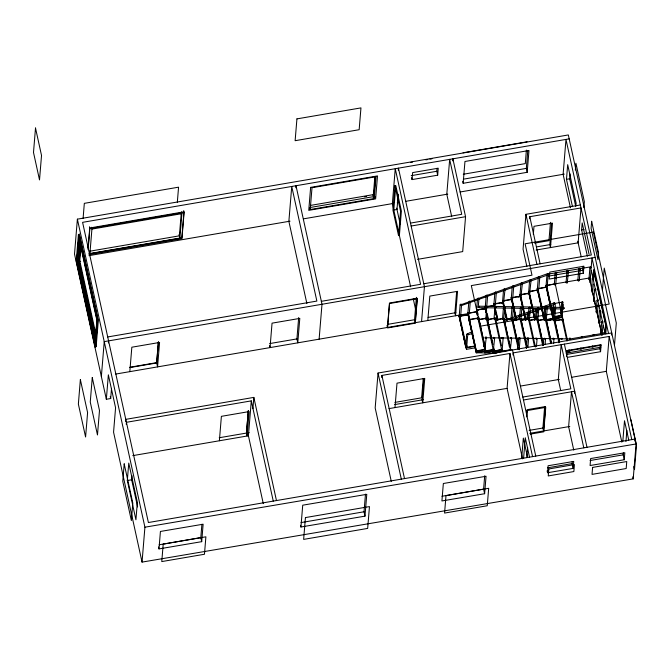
<?xml version="1.0" encoding="UTF-8"?>
<svg xmlns="http://www.w3.org/2000/svg" width="670" height="670" viewBox="0 0 670 670"><rect width="100%" height="100%" fill="white"/><g stroke="black" fill="none" stroke-linecap="round" stroke-linejoin="round"><path stroke-width="1" d="M548.169 273.419L548.412 274.817L548.395 274.156M461.58 304.842L460.617 316.541L459.905 317.144L459.168 316.483L460.131 304.85C461.538 302.564 461.89 307.111 460.131 304.85M466.722 345.494C468.364 346.75 464.511 347.135 466.052 345.486M465.658 346.08L466.697 334.129L467.476 333.786L468.003 334.899L472.945 333.158M467.861 313.476C469.092 311.081 469.787 315.587 467.861 313.476L468.74 302.748M469.31 313.476L470.265 301.776C468.481 299.498 468.832 304.063 470.265 301.776M477.944 310.109C478.346 311.986 475.147 310.16 477.333 309.682M477.501 298.711C479 296.442 479.159 300.964 477.501 298.711L476.546 310.344M485.239 307.279L485.976 307.94L486.688 307.279M486.194 295.646C487.609 293.359 487.986 297.916 486.194 295.646L485.315 306.307M486.596 318.233L486.897 319.129L485.851 319.364L486.487 307.178C487.308 309.255 488.891 305.813 486.705 306.701M484.301 348.794L483.832 349.673L484.779 350.05L486.194 337.797C484.41 335.519 484.762 340.084 486.194 337.797M496.336 292.572C494.862 294.867 494.644 290.286 496.336 292.572L495.373 304.214C495.13 305.863 492.852 303.929 494.569 303.552M494.016 318.995C495.239 316.6 495.942 321.106 494.016 318.995L494.971 307.304C496.554 305.017 496.52 309.632 494.971 307.237M493.614 337.32L494.678 337.915L493.329 350.15L492.324 349.79L492.785 348.911M495.373 304.272L494.778 303.56M494.678 337.981L493.966 338.584L493.237 338.04M502.617 301.148L503.58 289.381L504.351 288.845L505.021 289.448L503.673 301.734L502.668 301.383L503.137 300.503M503.538 307.103L504.384 306.785L504.912 307.421L503.564 319.649L502.55 319.297L503.019 318.418M503.572 289.507L504.309 290.177L505.021 289.507M502.5 319.062L503.463 307.363M501.796 337.722L502.567 337.387L503.162 338.04L502.207 349.673C501.872 351.415 499.703 349.238 501.47 349.011M504.066 301.207L503.538 300.503M503.162 338.04L502.517 338.702L501.713 338.04M503.949 319.121L503.564 318.476M504.904 307.488L504.192 308.091L503.463 307.488M513.714 286.442C512.558 288.653 511.746 284.39 513.706 286.375L512.751 298.142L512.039 298.745L511.302 298.075L512.181 287.413M512.064 307.17L512.868 306.91L513.396 307.547L512.424 319.305L511.922 319.816L511.017 319.356L511.57 318.526M511.512 319.171L510.774 318.443L510.071 319.23M511.645 338.157C510.523 340.385 509.627 336.089 511.645 338.099L510.239 350.418L509.267 349.974L509.761 349.154M512.433 319.238L512.048 318.593M513.396 307.605L512.684 308.208L511.955 307.664M519.987 295.009L520.95 283.309L521.729 282.715L522.399 283.368L521.051 295.604L520.046 295.244L520.506 294.365M519.476 319.305C520.883 317.01 521.26 321.575 519.476 319.305L520.431 307.664M518.731 338.023C520.674 336.382 519.886 340.502 518.681 338.283L517.809 348.953M522.399 283.435L521.687 284.038L520.95 283.435M520.925 319.297L521.88 307.664L520.649 307.187M526.955 318.786L527.449 312.84L528.019 312.312L528.873 312.848L528.647 315.88M531.084 280.303C529.643 282.598 529.35 278.025 531.084 280.303L529.736 292.539L528.731 292.179L529.2 291.299M529.082 307.354L529.911 307.17L530.364 307.79L529.409 319.481L528.697 320.084L527.96 319.423L528.915 307.79M528.881 313.032L528.169 313.635L527.441 313.032M530.129 292.003L529.601 291.299M527.29 338.032C529.141 336.7 528.58 340.41 527.198 338.584M530.364 307.79L529.719 308.451L528.931 307.907M536.126 309.9C537.6 307.63 537.834 312.17 536.126 309.9L535.33 319.598M539.777 277.238L538.814 288.938L538.102 289.541L537.365 288.87L538.328 277.238C539.869 274.951 539.945 279.591 538.328 277.179M538.856 307.907L537.893 319.607L537.181 320.21L536.444 319.548L537.399 307.907C538.278 310.051 539.719 306.173 537.457 307.656M536.469 346.281L537.106 338.526L535.925 337.998M545.037 318.995L543.94 318.769L544.375 317.831M545.832 307.848L546.661 307.388L547.256 308.041L546.301 319.682C546.058 321.332 543.78 319.397 545.497 319.021M548.211 273.419L547.239 286.333L546.176 286.157L546.452 285.211M545.807 307.982L546.477 308.703L547.256 308.041M545.112 344.464L545.589 338.584L544.308 338.216M546.301 319.741L545.707 319.029M548.462 274.172C546.837 276.383 546.921 271.978 548.462 274.105M553.78 315.88L552.666 315.754L553.068 314.758M552.549 315.403L553.504 303.77C555.154 300.989 555.899 307.471 554.634 307.647M554.308 284.541C555.765 282.263 556.025 286.793 554.308 284.541L555.263 272.841L555.974 272.238L556.711 272.899L555.757 284.532M554.953 303.828L554.241 304.431L553.504 303.828M553.998 338.786L553.286 339.447L552.549 338.719L553.261 338.116L553.981 338.66L553.596 343.626M554.299 307.865L555.137 307.538L555.664 308.175L554.316 320.411L553.311 320.051L553.772 319.171M556.711 272.966L556 273.569L555.271 272.966M555.664 308.242L554.953 308.845L554.216 308.242L553.244 320.268M563.009 304.297L562.205 314.121L561.36 314.649L560.765 313.996L561.72 302.354C563.269 300.076 563.319 304.683 561.72 302.296M560.949 338.92C561.812 341.047 563.286 337.203 561.008 338.66M566.075 282.522L567.029 270.822L567.817 270.219L568.478 270.881L567.256 283.041L566.192 282.874L566.468 281.919M567.524 282.581L567.138 281.936M568.478 270.948L567.766 271.551L567.038 270.948M580.245 268.863L579.29 280.562L578.579 281.166L577.841 280.495L578.796 268.863C580.346 266.568 580.396 271.224 578.796 268.804M591.107 270.663L590.002 279.985L588.989 279.633L589.458 278.753M589.893 267.757C591.308 265.504 591.644 269.909 589.902 267.824L588.938 279.39M590.387 279.457L589.935 278.779M592.439 289.666L592.598 290.638L591.518 290.671L592.272 278.578C593.746 276.3 593.938 280.831 592.272 278.578M594.608 300.394C596.576 301.986 592.255 301.827 594.206 300.386M594.642 289.398C596.116 287.12 596.359 291.659 594.642 289.398L593.687 301.031M598.143 304.088L597.498 311.977L596.987 312.488L596.082 312.027L596.635 311.19M597.012 300.21C598.419 297.957 598.771 302.363 597.02 300.277L596.057 311.852M597.506 311.91L597.121 311.265M600.831 311.031L599.876 322.731L599.164 323.334L598.427 322.664L599.382 311.031C600.856 308.753 601.065 313.284 599.382 311.031M601.752 321.851C603.226 319.573 603.452 324.113 601.752 321.851L600.797 333.484M569.391 339.238L570.639 339.481L570.019 338.308L570.111 339.564L569.969 338.183L570.003 338.903M106.346 399.27L108.356 374.832L115.575 407.77L113.565 432.2L142.048 562.105L633.2 478.866L636.073 443.959L568.327 134.946L77.385 219.157L74.512 254.064L106.346 399.27L110.692 398.524L111.522 388.34M76.757 262.02L78.767 237.59L96.899 320.302L94.889 344.732L76.757 262.02L80.685 261.35M76.899 261.317L78.901 236.887L79.655 236.761L97.787 319.464L95.776 343.903L95.031 344.028L76.899 261.317L77.645 261.191L79.655 236.761M78.96 237.951L79.295 233.922L98.289 320.562L96.137 346.733L95.467 343.677M95.366 338.677L78.356 261.074L80.032 240.706M80.576 242.624L79.068 260.948L95.994 338.183M79.211 261.602L80.718 243.277M83.088 218.445L84.328 203.345L178.563 187.181L177.324 202.281M96.12 335.368L79.78 260.823L80.953 246.577M88.072 248.134L89.73 227.993L183.965 211.829L181.813 238.009L88.599 253.997M88.122 249.726L89.864 228.579L89.462 226.778M181.495 211.854L181.888 213.655L179.887 238.093L89.914 253.52L91.924 229.09L91.53 227.281M95.031 344.028L97.041 319.598L97.787 319.464M101.363 376.523L104.235 341.625L595.178 257.406M108.406 342.931L108.573 340.879M125.617 421.405L125.792 419.353L253.838 397.394L276.459 500.557M129.821 371.641L131.831 347.211L159.577 342.454L157.567 366.884L156.705 362.964L158.463 341.583M126.261 424.353L126.437 422.301L251.284 400.878L273.26 501.11M127.317 480.524L128.757 463.079L137.358 502.316L135.926 519.769L127.317 480.524L131.663 479.787L131.998 475.675M158.313 342.286L156.638 362.646L129.921 367.235M142.048 562.105L144.913 527.198L77.385 219.157M181.227 213.437L179.384 235.832L89.42 251.267M183.706 210.614L184.099 212.415L181.947 238.595L89.755 254.407M158.991 548.906L160.423 531.452L203.127 524.216L201.695 541.67L158.991 548.906L158.555 546.929M201.695 541.67L200.807 537.625L201.905 524.283M219.383 440.768L221.385 416.338L249.131 411.573L247.121 436.011L246.476 433.063L248.319 410.668M246.451 432.954L248.294 410.559M263.285 503.614L248.419 435.785L251.284 400.878M252.917 408.683L253.838 397.394M295.839 187.784L296.006 185.724L321.994 304.264L319.121 339.171M298.678 317.53L296.919 338.911L297.781 342.831L299.791 318.401L272.045 323.158L270.035 347.588L269.608 345.628M310.218 209.526L312.011 187.717L376.038 176.729L374.245 198.546L310.218 209.526L309.791 207.566L373.818 196.586L375.443 176.846M300.93 527.005L302.723 505.188L366.775 494.334L364.983 516.143L300.93 527.005L300.554 525.305M374.245 198.546L373.383 194.618L374.84 176.964M364.983 516.143L364.028 511.78L365.477 494.117M611.568 335L611.735 332.948L378.048 373.031L375.175 407.938L391.28 481.395M398.281 170.205L398.449 168.153L424.437 286.693L421.564 321.6M381.724 377.478L381.892 375.426L509.945 353.459L532.566 456.63M398.24 194.208L396.992 209.484L393.784 210.028L395.794 185.598L401.389 211.1L399.379 235.539M412.067 179.585L412.636 172.6L438.247 168.212L437.678 175.188L412.067 179.585L411.631 177.625M394.99 407.586L397 383.156L424.747 378.399L422.736 402.829L422.092 399.889L423.85 378.508M416.38 297.354L414.546 319.749L415.191 322.697L417.192 298.259L389.454 303.016L387.444 327.454L387.009 325.494M437.678 175.188L436.815 171.269L437.058 168.279M427.812 320.528L429.813 296.098L457.56 291.333L455.55 315.771L454.905 312.823L456.664 291.45M423.231 378.475L421.639 397.812L394.923 402.394M452.702 160.875L452.87 158.815L465.558 216.695L462.694 251.602L417.51 259.357M463.163 183.295L464.955 161.478L528.982 150.499L527.19 172.307L463.163 183.295L462.736 181.327M475.181 346.273L465.935 347.864L459.076 316.123L468.33 314.531L476.303 351.18L504.393 351.624M467.769 313.049L474.62 344.79L467.735 313.401L477.015 311.466M465.935 347.864L459.076 316.123M465.96 347.512L475.206 345.929L475.047 347.872L466.513 349.338L467.601 336.106M484.695 345.192L478.698 317.856L469.452 319.439L469.293 321.391L476.177 352.78L496.981 353.107M477.534 315.394L476.454 309.984L485.708 308.401L486.588 312.798M477.677 314.85L477.141 310.21L478.028 314.264M478.213 307.522C477.685 304.884 480.926 308.234 478.213 307.522L478.958 298.711M476.303 351.18L485.557 349.598L478.698 317.856M469.452 319.439L476.337 350.837L476.177 352.78L493.983 349.732L493.564 347.353M485.708 308.401L476.429 310.336M486.763 306.307L487.643 295.646M484.845 349.715L484.603 352.914L502.433 349.514L493.187 351.097L492.743 349.07M485.557 349.598L485.139 347.219M494.251 306.224L493.832 303.853L503.078 302.262L504.183 307.672M493.924 304.214L494.803 293.544M495.272 309.724L494.519 304.079L494.963 306.106M486.303 319.707L495.549 318.116L487.224 319.892M493.271 349.849L493.028 353.048L510.833 349.991L503.974 318.25M484.619 493.723L486.052 476.269L443.347 483.506L441.915 500.959L484.619 493.723L483.606 489.117L484.703 475.767M503.823 307.203L502.525 300.78L511.771 299.197L516.21 319.448M501.562 351.583L501.696 349.983L494.812 318.593M516.067 320.344L511.21 297.715L520.456 296.132L525.556 319.766M516.202 319.791L511.771 299.197M510.984 319.18L511.947 307.547M526.394 150.105L525.288 163.614L463.288 174.25M522.533 458.85L507.081 388.366L509.945 353.459M527.19 172.307L526.327 168.388L527.784 150.725M512.977 354.966L513.153 352.906L609.181 336.441L631.793 439.604M580.362 204.978L525.933 214.316L523.069 249.223L526.871 266.576M525.422 320.31L519.903 294.649L529.149 293.058L532.918 310.277M520.456 296.132L511.185 298.066M527.014 347.219L520.825 318.518L512.609 319.925M529.618 218.763L529.786 216.712L581.007 207.926L578.135 242.825L536.134 250.036M519.258 348.944L520.138 338.283M534.777 320.285L528.588 291.576L537.834 289.993L544.266 319.707M533.32 234.458L533.99 226.309L552.482 223.144L550.472 247.573L549.827 244.634L551.586 223.252M528.68 291.944L529.56 281.274M534.911 319.732L529.149 293.058M526.369 348.099L527.173 338.409M529.409 319.423L529.25 318.644L535.472 347.001M527.901 347.127L528.622 338.4M521.654 458.473L523.329 438.113L527.583 457.501M526.478 416.832L527.064 409.705L545.556 406.531L543.554 430.969L542.901 428.021L544.66 406.648M526.746 416.665L527.248 410.551L545.749 407.385L543.739 431.815L530.38 434.11M544.132 320.252L537.248 288.862L546.527 286.928L553.403 318.317L546.284 319.557M523.605 458.146L525.28 437.778L529.526 457.166M537.834 289.993L528.563 291.927M536.779 319.598L537.022 316.692M537.34 312.806L537.499 310.872M526.804 457.593L527.642 447.409M550.464 222.331L548.956 240.656L534.568 243.118M548.403 320.428L562.063 315.595L552.817 317.186L545.966 285.445L589.357 278M546.058 285.805L546.938 275.144M543.856 318.468L544.651 308.778M545.79 319.967L553.378 318.669L546.527 286.928M544.852 319.682L545.732 309.012M545.388 317.496L545.707 313.619M543.579 345.435C543.831 337.178 542.767 340.209 545.589 338.71M552.817 317.186L545.966 285.445M554.157 313.459L554.392 310.553M572.465 206.645L566.477 179.326L567.683 164.661L576.108 203.119L575.873 206.05M575.664 206.1L569.676 178.773L570.078 173.89M547.541 472.735L548.11 465.75L573.729 461.412L573.16 468.389L547.541 472.735L547.122 470.843M554.124 319.959L561.937 317.195L562.096 315.252L552.851 316.835M562.306 319.288C560.279 320.327 564.065 321.324 562.959 319.171M575.354 170.088L575.924 163.254L584.349 201.704L583.871 207.566M566.493 356.541L566.988 350.552L601.132 344.698L600.563 351.683L567.415 357.361M566.117 353.123L568.964 352.638L569.098 351.038M600.814 347.177L569.676 352.512L569.835 350.569L569.182 350.025M587.389 256.233L581.619 229.902L582.188 222.926L589.072 254.315M583.352 273.201L583.93 266.216L549.785 272.079L549.207 279.055L583.352 273.201L582.707 270.253L583.042 266.266M574.525 393.265L574.693 391.213L523.471 399.998M573.16 468.389L572.113 463.606L572.272 461.613M589.952 282.598L590.454 276.434M591.216 267.196L591.97 257.958L608.536 333.493M593.126 276.032L593.628 269.943L605.663 324.849L605.077 331.952M591.928 292.229L592.096 290.202M593.26 276.007L593.762 269.918L605.797 324.824L605.219 331.926M593.31 283.996L592.64 292.112L593.98 298.209M593.637 279.943L594.474 269.801M602.431 290.428L604.265 268.117L616.299 323.024L614.465 345.335M600.563 351.683L599.918 348.735L600.245 344.748M602.246 333.484L602.891 325.729M605.764 333.836L606.509 324.707M621.835 442.158L606.308 371.339L609.181 336.441M622.832 441.12L624.507 420.76L628.761 440.148M624.247 459.737L624.825 452.753L590.664 458.54L590.086 465.524L624.247 459.737L623.175 454.846L623.343 452.853M625.956 441.589L626.869 430.391M634.833 441.111L635.001 439.059L148.397 522.525L82.586 222.34L569.19 138.866M554.366 302.781L554.609 304.188L554.4 302.79M459.176 316.416L459.955 315.821L460.625 316.483M461.571 304.976L461.555 305.503L547.993 274.901L547.482 273.553L547.968 274.909M485.532 318.753L486.11 318.158L478.908 319.397M511.302 298.016L511.821 297.438M521.88 307.731L521.235 308.326L520.481 307.907M527.96 319.356L528.354 318.828M537.374 288.812L537.884 288.234M536.452 319.481L537.03 318.887M537.106 338.584L536.461 339.188L535.682 338.702M560.765 313.928L561.159 313.401M577.841 280.437L578.553 279.834M591.317 290.152L591.962 289.549M598.427 322.605L598.947 322.027M569.642 338.668L569.894 338.199M562.909 307.882C564.006 306.868 562.783 309.172 564.215 307.798C563.713 308.485 563.051 312.253 562.741 302.07L554.5 303.477M568.855 350.067L568.721 351.239L569.852 350.628M600.814 333.359L601.317 332.839M467.509 333.56C468.565 334.648 466.069 333.601 472.451 331.792M569.802 350.946L566.25 351.524M474.427 342.697L474.67 343.559M461.077 304.147L461.538 305.495M545.606 307.43L554.442 304.306L554.015 302.941M569.475 338.677L570.011 338.275M467.903 334.874L466.621 334.506M562.783 307.882L564.039 308.133M601.92 334.045L601.065 333.987M562.674 308.552L563.219 308.971L479.435 307.664L479.486 306.215L563.227 307.446M477.434 318.099C475.809 319.691 479.829 319.523 478.037 318.083M580.563 348.073C578.947 349.556 582.833 349.589 581.233 348.082M592.33 346.055C590.697 347.764 594.826 347.353 592.858 346.013M461.496 304.548L547.666 273.628M483.916 309.364L485.867 308.677M501.495 303.167L503.446 302.472M518.086 297.304L521.017 296.274M527.851 293.854L529.803 293.167M536.636 290.755L538.588 290.068M505.833 319.967L537.256 308.845M542.164 307.103L553.948 302.932L554.392 304.306M512.215 319.255L542.658 308.476M545.749 307.471C547.499 306.6 544.258 305.394 544.928 307.187M463.054 152.777L527.081 141.797M410.425 162.508L412.477 162.157M425.793 159.87L427.837 159.519M429.889 159.167L431.941 158.815M89.864 228.579L184.099 212.415M91.924 229.09L181.888 213.655M411.204 175.657L436.815 171.269M310.378 205.43L373.383 194.618M463.322 179.192L526.327 168.388M364.472 196.72L366.532 196.369M372.704 195.313L374.764 194.962M373.131 197.273L375.192 196.921M88.993 255.647L290.026 221.167M303.426 218.864L393.123 203.479M397.243 202.776L399.303 202.424M405.492 201.36L447.761 194.107M460.131 191.989L564.257 174.125M78.356 261.074L79.78 260.823M566.477 179.326L569.676 178.773M410.492 223.093L461.714 214.308L449.671 159.368L446.798 194.275L451.706 216.653M411.137 226.033L465.558 216.695M581.619 229.902L584.014 229.492M536.419 246.928L550.79 244.466M107.711 336.951L316.868 301.073L291.735 186.461L288.87 221.368L306.877 303.518M321.349 301.324L420.593 284.298L395.25 168.706L392.377 203.605L410.609 286.76M423.792 283.753L591.325 255.01L565.982 139.419L563.118 174.317L570.455 207.784M548.311 274.114L590.463 266.878L604.951 332.965L570.095 338.945M548.562 276.115L582.707 270.253M545.933 285.797L555.212 283.854L561.175 311.55M537.248 288.862L546.494 287.271M519.87 294.993L529.116 293.41M502.492 301.132L511.738 299.549M493.807 304.197L503.053 302.614L503.204 301.006L507.425 320.252M129.57 367.612L157.391 362.847M269.692 343.576L297.514 338.811M487.199 306.567L494.393 305.327M489.226 306.559L494.368 305.679M388.047 324.297L415.676 319.557M428.113 317.421L455.868 312.664M467.735 313.401L476.99 311.818M115.751 374.061L467.894 313.652M459.05 316.466L468.296 314.883L468.447 313.284L470.005 320.369M469.427 319.791L478.673 318.2M478.799 319.757L486.387 318.459L492.827 347.822M495.758 319.657L502.952 318.426M495.649 320.026L503.237 318.719L507.232 336.951M504.183 319.791L511.378 318.56M504.075 320.151L511.662 318.853L518.32 349.229M512.5 320.285L520.799 318.861M521.034 320.059L528.228 318.82M520.925 320.419L528.513 319.121L534.509 346.457M529.459 320.185L536.653 318.953M529.35 320.553L536.938 319.247L542.708 345.578M537.884 320.319L545.079 319.088M537.775 320.679L545.363 319.381L550.69 343.685M554.35 318.501L561.937 317.195M545.28 320.628L553.504 319.222M546.201 320.813L553.788 319.515L557.783 337.739M554.735 320.587L561.929 319.347M554.626 320.947L562.214 319.649L566.879 340.913M476.337 350.837L485.582 349.246M484.762 350.963L494.008 349.38M501.612 351.231L510.858 349.639M566.753 351.097L600.973 345.226M566.77 354.422L599.918 348.735M394.68 404.588L423.415 399.663M219.216 437.744L249.173 432.602M389.002 408.616L507.081 388.366M520.498 386.062L559.316 379.404M571.577 377.302L606.308 371.339M132.777 455.625L248.419 435.785M522.826 397.059L570.848 388.818L561.167 344.673L558.303 379.58L560.723 390.61M529.149 430.383L543.454 427.929M529.819 433.322L569.802 426.463M547.524 467.828L572.113 463.606M590.035 460.533L623.175 454.846M159.142 544.777L200.807 537.625M441.94 496.261L483.606 489.117M301.014 522.592L364.028 511.78M144.913 527.198L636.073 443.959M479.46 306.207L479.46 307.656M486.185 337.73L569.969 338.911M578.62 279.834L579.29 280.495M562.448 319.288L562.951 319.54M501.537 349.011L502.207 349.673M599.281 322.01L599.876 322.664M520.917 294.373L521.444 295.009M512.223 297.438L512.751 298.075M547.055 285.194L547.507 285.805M538.362 288.259L538.822 288.87M510.239 349.179L510.691 349.799M484.779 348.819L485.231 349.43M537.507 318.962L537.901 319.54M493.329 348.97L493.723 349.556M554.383 319.263L554.71 319.816M594.223 334.665C591.61 333.467 594.097 337.353 594.265 334.715M582.456 336.683C579.927 335.494 582.18 339.33 582.523 336.792M569.676 339.313L570.036 339.615L570.044 339.112M630.906 419.663L636.5 445.165L634.49 469.603L633.82 466.538M594.65 301.266L596.208 308.376M596.878 311.433L598.88 320.578M599.323 322.613L600.889 329.732M589.583 279.013L601.995 335.611M632.773 476.906L633.2 478.866M577.791 241.242L581.208 256.853M561.636 313.166L567.591 340.787M561.703 316.131L562.147 318.149M569.232 350.494L569.676 352.512M568.52 350.611L568.964 352.638M564.375 344.12L586.987 447.292M583.788 447.845L571.493 391.757L568.621 426.664L573.763 450.114M559.634 342.337L554.534 319.046L559.383 341.666M546.645 285.671L553.529 317.061M558.227 339.765L558.897 342.805M547.256 292.924L547.7 294.951M550.581 308.116L551.469 312.161M551.913 314.188L552.356 316.215M529.786 216.712L540.104 263.796M525.933 214.316L536.905 264.349M551.435 343.216L546.109 318.912L551.402 343.559M537.96 288.736L541.955 306.969M542.399 308.996L544.618 319.121M537.273 288.51L541.276 306.743M541.72 308.761L544.157 319.9M542.558 314.222L543.445 318.267M537.675 318.778L543.454 345.109M537.65 319.129L543.42 345.46M529.267 291.81L535.263 319.146M533.362 312.304L534.92 319.389M528.588 291.576L534.802 319.933M520.582 294.875L526.134 320.193M519.903 294.649L525.447 319.967M520.825 318.518L527.047 346.867M520.087 318.987L526.528 348.35M511.897 297.941L516.779 320.218M511.21 297.715L516.093 319.992M518.178 344.715L512.399 318.384L518.144 345.058M518.84 347.747L519.284 349.774M504.828 310.713L506.847 319.825M502.525 300.78L506.738 320.026M504.267 309.23L506.713 320.369M512.508 349.966L535.766 456.077M503.949 318.602L510.833 349.991M507.676 338.978L509.451 347.077M495.85 310.151L498.07 320.277M496.169 313.434L497.5 319.506M496.143 313.778L497.492 319.858M493.832 303.853L497.383 320.051M494.694 308.25L497.358 320.402M495.549 318.116L501.52 345.812M485.825 307.145L486.713 311.198M487.157 313.217L488.715 320.31M487.45 316.851L488.137 319.883M485.147 306.919L488.028 320.084M485.114 307.27L486.227 312.329M486.671 314.356L488.003 320.428M485.541 310.344L485.984 312.371M492.676 343.3L487.123 317.99L492.869 344.665M493.539 347.705L493.983 349.732M492.693 349.422L493.154 351.449M478.472 316.29L479.36 320.335M476.454 309.984L477.568 315.051M476.856 313.418L477.3 315.444M477.961 318.325L484.175 346.683M483.43 344.891L483.874 346.918M468.832 319.523L469.276 321.55M466.647 347.738L459.762 316.349L459.628 317.949L466.513 349.338M396.699 208.169L400.283 224.517M413.248 298.795L415.718 310.076M381.892 375.426L404.512 478.598M378.048 373.031L401.313 479.142M179.091 234.483L179.887 238.093M89.52 251.719L89.914 253.52M131.663 479.787L137.618 506.947M110.257 396.548L110.692 398.524M78.784 260.881L95.324 336.298M77.645 261.191L95.776 343.903M485.825 337.638C486.579 339.916 486.596 335.285 485.834 337.588M518.747 315.972C519.962 318.351 520.707 313.979 518.756 315.913M604.131 332.605C605.42 335.008 606.032 330.478 604.131 332.605M35.51 128.037L33.5 152.467L39.513 179.912L41.523 155.482L35.51 128.037M78.407 234.751L76.254 260.932L95.249 347.571L97.401 321.391L78.407 234.751M80.367 379.639L78.365 404.069L85.584 436.999L87.594 412.569L80.367 379.639M92.267 377.595L90.257 402.025L97.477 434.964L99.487 410.526L92.267 377.595M124.201 463.858L122.769 481.311L131.37 520.548L132.802 503.095L124.201 463.858M163.204 544.124L161.772 561.577L204.459 554.257L205.891 536.804L163.204 544.124M296.927 118.883L295.127 140.7L359.154 129.712L360.954 107.895L296.927 118.883M310.637 187.374L308.753 210.355L375.619 198.881L377.512 175.909L310.637 187.374M305.436 517.583L303.644 539.392L367.671 528.412L369.463 506.595L305.436 517.583M394.973 185.741L392.963 210.171L398.558 235.681L400.56 211.243L394.973 185.741M389.563 303.518L387.553 327.948L415.3 323.191L417.301 298.753L389.563 303.518M446.002 495.616L444.57 513.069L487.249 505.75L488.69 488.296L446.002 495.616M548.814 468.967L548.244 475.943L573.855 471.554L574.424 464.57L548.814 468.967M591.652 221.301L591.082 228.277L597.958 259.675L598.536 252.691L591.652 221.301M592.607 467.409L592.029 474.385L626.182 468.531L626.752 461.546L592.607 467.409M593.402 232.08L525.104 243.796L531.988 275.186L471.32 285.596L480.214 326.198L609.181 304.071L593.402 232.08"/></g></svg>
